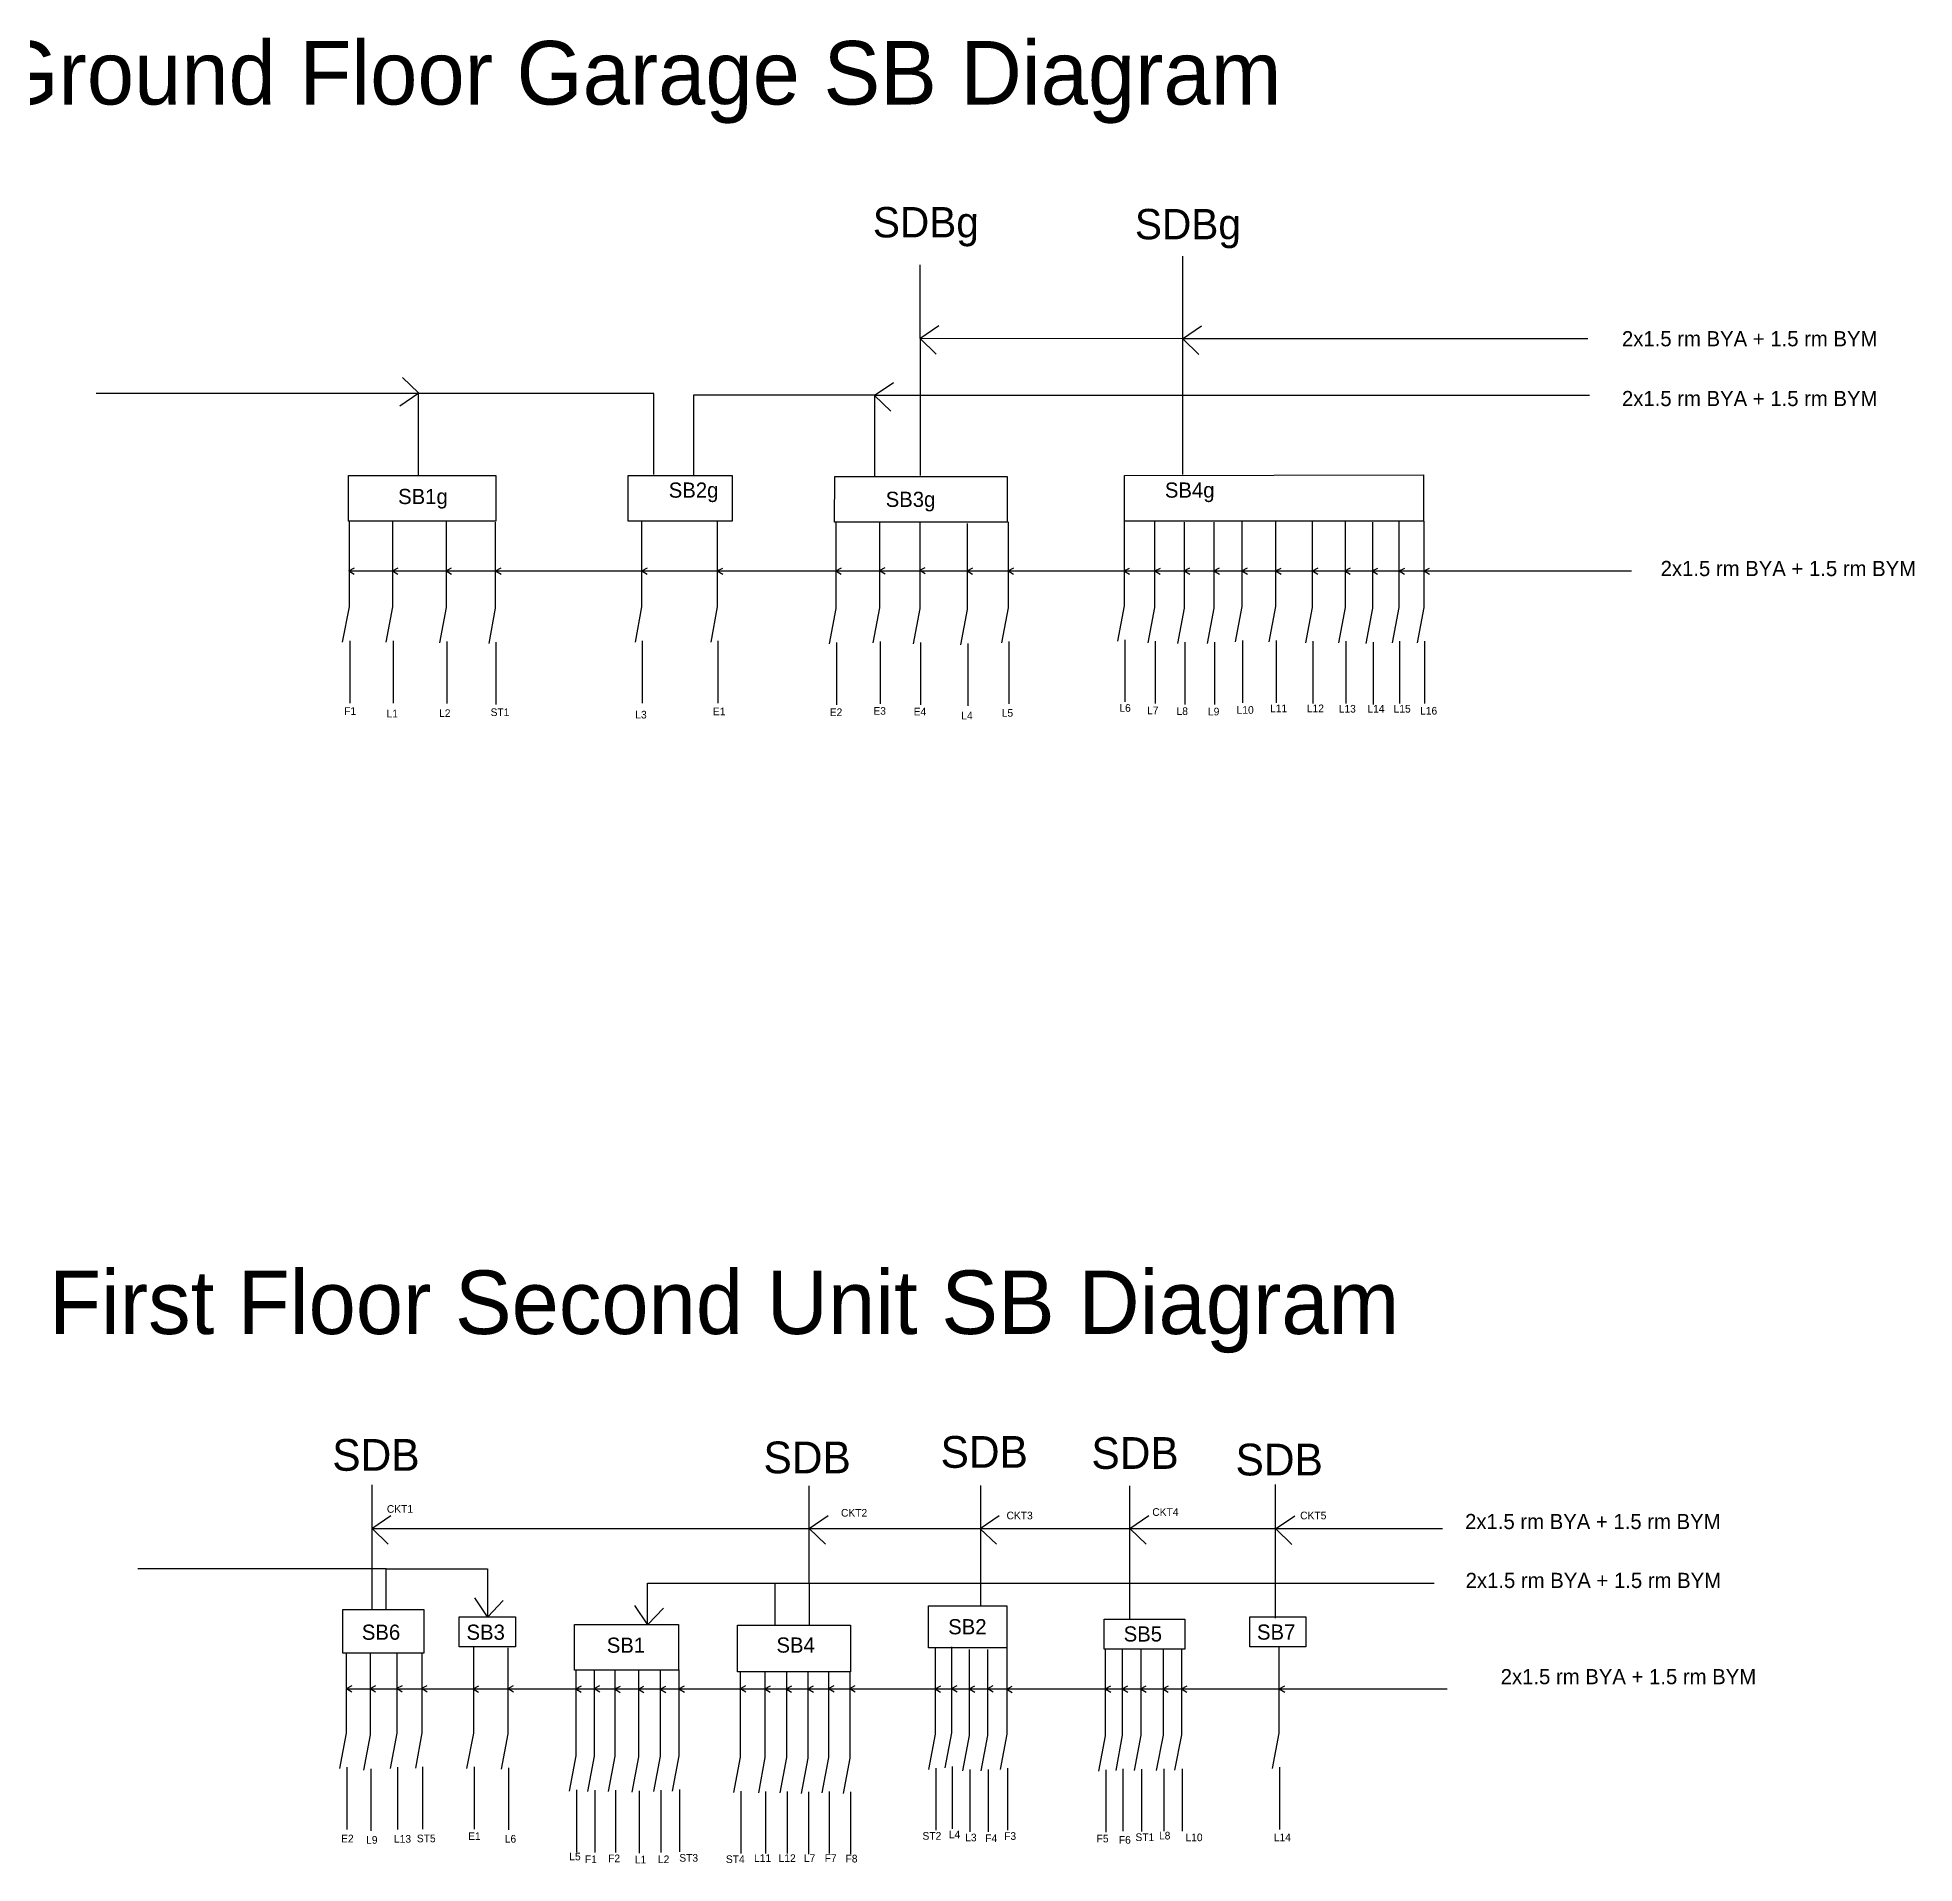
# Model space of a CAD drawing. Header units: inches. Extents: x -1380 to -106, y -233 to 422.
# Drawn here: x -1112.5 to -972.3, y 251.5 to 388 of the extents above; entities that cross this region are included whole.
import ezdxf

# ---------------------------------------------------------------- set-up
doc = ezdxf.new("R2010")
doc.units = ezdxf.units.IN
doc.header["$MEASUREMENT"] = 0
doc.layers.add('Fiting and Fixtures', color=17, linetype='Continuous')
doc.layers.add('Fitings and Fixture Texts', color=19, linetype='Continuous')

# ---------------------------------------------------------------- blocks, each defined once
blk = doc.blocks.new('Line with switch')
for p, q in [((-0.08, 0.02), (-0.08, -5.96)), ((-0.08, -5.96), (-0.57, -8.6)), ((-0.03, -8.49), (-0.03, -13.15))]:
    blk.add_line(p, q)
blk = doc.blocks.new('Arrow head')
for p, q in [((-0.05, 0), (1.38, 0.97)), ((-0.03, -0.01), (1.18, -1.17))]:
    blk.add_line(p, q)
blk = doc.blocks.new('Arrow head small')
for q in [(0.42, 0.22), (0.41, -0.25)]:
    blk.add_line((0, 0), q)

msp = doc.modelspace()

# ---------------------------------------------------------------- linework, layer by layer
for p, q in [((-1026.96, 371.63), (-1026.96, 355.32)), ((-1046.55, 365.49), (-1046.55, 355.25)), ((-1026.96, 365.49), (-996.67, 365.49)), ((-1084.07, 361.37), (-1108.11, 361.37)), ((-1066.45, 361.37), (-1084.07, 361.37)), ((-1084.07, 361.37), (-1084.07, 355.26)), ((-1066.45, 355.32), (-1066.45, 361.37)), ((-1049.94, 361.24), (-1063.49, 361.24)), ((-1063.49, 361.24), (-1063.49, 355.26)), ((-1049.94, 355.19), (-1049.94, 361.24)), ((-1049.94, 361.24), (-996.55, 361.24)), ((-1089.23, 351.85), (-1089.23, 345.42)), ((-1085.98, 351.84), (-1085.98, 345.42)), ((-1081.97, 351.81), (-1081.97, 345.38)), ((-1078.3, 351.76), (-1078.3, 345.33)), ((-1067.37, 351.85), (-1067.37, 345.42)), ((-1061.71, 351.85), (-1061.71, 345.42)), ((-1052.86, 351.72), (-1052.86, 345.3)), ((-1049.59, 351.79), (-1049.59, 345.36)), ((-1046.59, 351.72), (-1046.59, 345.3)), ((-1043.05, 351.66), (-1043.05, 345.23)), ((-1039.98, 351.79), (-1039.98, 345.36)), ((-1031.32, 351.93), (-1031.32, 345.5)), ((-1029.05, 351.82), (-1029.05, 345.39)), ((-1026.83, 351.76), (-1026.83, 345.33)), ((-1024.61, 351.76), (-1024.61, 345.33)), ((-1022.51, 351.87), (-1022.51, 345.45)), ((-1020, 351.87), (-1020, 345.45)), ((-1017.26, 351.82), (-1017.26, 345.39)), ((-1014.81, 351.82), (-1014.81, 345.39)), ((-1012.77, 351.76), (-1012.77, 345.33)), ((-1010.78, 351.82), (-1010.78, 345.39)), ((-1008.92, 351.82), (-1008.92, 345.39)), ((-1089.24, 348.12), (-993.4, 348.12)), ((-1089.23, 345.42), (-1089.73, 342.78)), ((-1085.98, 345.42), (-1086.48, 342.78)), ((-1081.97, 345.38), (-1082.47, 342.74)), ((-1078.3, 345.33), (-1078.79, 342.69)), ((-1067.37, 345.42), (-1067.86, 342.79)), ((-1061.71, 345.42), (-1062.2, 342.79)), ((-1052.86, 345.3), (-1053.36, 342.66)), ((-1049.59, 345.36), (-1050.09, 342.73)), ((-1046.59, 345.3), (-1047.08, 342.66)), ((-1043.05, 345.23), (-1043.55, 342.59)), ((-1039.98, 345.36), (-1040.48, 342.73)), ((-1031.32, 345.5), (-1031.82, 342.87)), ((-1029.05, 345.39), (-1029.54, 342.75)), ((-1026.83, 345.33), (-1027.32, 342.69)), ((-1024.61, 345.33), (-1025.11, 342.69)), ((-1022.51, 345.45), (-1023.01, 342.81)), ((-1020, 345.45), (-1020.5, 342.81)), ((-1017.26, 345.39), (-1017.76, 342.75)), ((-1014.81, 345.39), (-1015.3, 342.75)), ((-1012.77, 345.33), (-1013.26, 342.69)), ((-1010.78, 345.39), (-1011.28, 342.75)), ((-1008.92, 345.39), (-1009.41, 342.75)), ((-1089.18, 342.89), (-1089.18, 338.23)), ((-1085.93, 342.88), (-1085.93, 338.23)), ((-1081.92, 342.85), (-1081.92, 338.2)), ((-1078.25, 342.8), (-1078.25, 338.14)), ((-1067.32, 342.89), (-1067.32, 338.24)), ((-1061.66, 342.89), (-1061.66, 338.24)), ((-1052.81, 342.76), (-1052.81, 338.11)), ((-1049.54, 342.83), (-1049.54, 338.18)), ((-1046.54, 342.76), (-1046.54, 338.11)), ((-1043, 342.7), (-1043, 338.04)), ((-1039.93, 342.83), (-1039.93, 338.18)), ((-1031.27, 342.97), (-1031.27, 338.32)), ((-1029, 342.86), (-1029, 338.2)), ((-1026.78, 342.8), (-1026.78, 338.14)), ((-1024.56, 342.8), (-1024.56, 338.14)), ((-1022.46, 342.91), (-1022.46, 338.26)), ((-1019.95, 342.91), (-1019.95, 338.26)), ((-1017.21, 342.86), (-1017.21, 338.2)), ((-1014.76, 342.86), (-1014.76, 338.2)), ((-1012.72, 342.8), (-1012.72, 338.14)), ((-1010.73, 342.86), (-1010.73, 338.2)), ((-1008.87, 342.86), (-1008.87, 338.2)), ((-1087.52, 279.82), (-1087.52, 270.51)), ((-1054.85, 272.49), (-1054.85, 279.76)), ((-1042.05, 279.78), (-1042.05, 270.79)), ((-1030.92, 279.74), (-1030.92, 269.81)), ((-1020.04, 279.85), (-1020.04, 269.86)), ((-1087.52, 276.56), (-1007.52, 276.56)), ((-1042.07, 276.56), (-1040.64, 277.53)), ((-1042.06, 276.55), (-1040.84, 275.4)), ((-1030.89, 276.56), (-1029.46, 277.54)), ((-1030.87, 276.55), (-1029.66, 275.4)), ((-1020, 276.54), (-1018.57, 277.51)), ((-1019.99, 276.53), (-1018.78, 275.37)), ((-1086.45, 273.56), (-1105.01, 273.56)), ((-1086.45, 270.51), (-1086.45, 273.56)), ((-1086.45, 273.56), (-1078.87, 273.56)), ((-1078.87, 273.56), (-1078.87, 269.93)), ((-1066.92, 269.45), (-1066.92, 272.49)), ((-1066.92, 272.49), (-1057.42, 272.49)), ((-1057.42, 272.49), (-1057.42, 269.28)), ((-1057.42, 272.49), (-1008.15, 272.49)), ((-1054.85, 272.49), (-1054.85, 269.33)), ((-1089.44, 267.23), (-1089.44, 261.26)), ((-1087.66, 267.23), (-1087.66, 261.14)), ((-1079.94, 267.71), (-1079.94, 261.28)), ((-1077.37, 267.65), (-1077.37, 261.23)), ((-1045.44, 267.62), (-1045.44, 261.19)), ((-1044.21, 267.73), (-1044.21, 261.3)), ((-1042.89, 267.51), (-1042.89, 261.09)), ((-1041.52, 267.51), (-1041.52, 261.09)), ((-1040.09, 267.62), (-1040.09, 261.19)), ((-1032.73, 267.49), (-1032.73, 261.06)), ((-1031.45, 267.56), (-1031.45, 261.13)), ((-1030.07, 267.55), (-1030.07, 261.12)), ((-1028.41, 267.56), (-1028.41, 261.13)), ((-1027.04, 267.57), (-1027.04, 261.14)), ((-1019.75, 267.69), (-1019.75, 261.26)), ((-1072.29, 266), (-1072.29, 259.57)), ((-1070.91, 265.96), (-1070.91, 259.54)), ((-1069.37, 265.96), (-1069.37, 259.54)), ((-1067.61, 265.92), (-1067.61, 259.49)), ((-1065.98, 265.96), (-1065.98, 259.54)), ((-1064.59, 266.01), (-1064.59, 259.58)), ((-1060, 265.9), (-1060, 259.47)), ((-1058.15, 265.88), (-1058.15, 259.45)), ((-1056.55, 265.88), (-1056.55, 259.45)), ((-1054.96, 265.84), (-1054.96, 259.41)), ((-1053.41, 265.88), (-1053.41, 259.45)), ((-1051.81, 265.84), (-1051.81, 259.41)), ((-1089.44, 264.58), (-1007.19, 264.58)), ((-1089.44, 261.26), (-1089.93, 258.62)), ((-1087.66, 261.14), (-1088.15, 258.51)), ((-1079.94, 261.28), (-1080.44, 258.64)), ((-1077.37, 261.23), (-1077.86, 258.59)), ((-1045.44, 261.19), (-1045.93, 258.56)), ((-1044.21, 261.3), (-1044.71, 258.67)), ((-1042.89, 261.09), (-1043.39, 258.45)), ((-1041.52, 261.09), (-1042.01, 258.45)), ((-1040.09, 261.19), (-1040.58, 258.56)), ((-1032.73, 261.06), (-1033.23, 258.42)), ((-1031.45, 261.13), (-1031.94, 258.49)), ((-1030.07, 261.12), (-1030.56, 258.48)), ((-1028.41, 261.13), (-1028.91, 258.49)), ((-1027.04, 261.14), (-1027.54, 258.5)), ((-1019.75, 261.26), (-1020.25, 258.62)), ((-1072.29, 259.57), (-1072.79, 256.93)), ((-1070.91, 259.54), (-1071.4, 256.9)), ((-1069.37, 259.54), (-1069.87, 256.9)), ((-1067.61, 259.49), (-1068.1, 256.85)), ((-1065.98, 259.54), (-1066.48, 256.9)), ((-1064.59, 259.58), (-1065.08, 256.94)), ((-1060, 259.47), (-1060.5, 256.84)), ((-1058.15, 259.45), (-1058.64, 256.82)), ((-1056.55, 259.45), (-1057.05, 256.82)), ((-1053.41, 259.45), (-1053.9, 256.82)), ((-1089.39, 258.72), (-1089.39, 254.07)), ((-1087.61, 258.61), (-1087.61, 253.96)), ((-1079.89, 258.75), (-1079.89, 254.09)), ((-1077.32, 258.69), (-1077.32, 254.04)), ((-1054.96, 259.41), (-1055.45, 256.77)), ((-1051.81, 259.41), (-1052.31, 256.77)), ((-1045.39, 258.66), (-1045.39, 254.01)), ((-1044.16, 258.77), (-1044.16, 254.12)), ((-1042.84, 258.55), (-1042.84, 253.9)), ((-1041.47, 258.55), (-1041.47, 253.9)), ((-1040.04, 258.66), (-1040.04, 254.01)), ((-1032.68, 258.53), (-1032.68, 253.87)), ((-1031.4, 258.6), (-1031.4, 253.95)), ((-1030.02, 258.59), (-1030.02, 253.93)), ((-1028.36, 258.6), (-1028.36, 253.95)), ((-1026.99, 258.61), (-1026.99, 253.95)), ((-1019.7, 258.73), (-1019.7, 254.07)), ((-1072.24, 257.04), (-1072.24, 252.39)), ((-1070.86, 257), (-1070.86, 252.35)), ((-1069.32, 257), (-1069.32, 252.35)), ((-1067.56, 256.96), (-1067.56, 252.31)), ((-1065.93, 257), (-1065.93, 252.35)), ((-1064.54, 257.05), (-1064.54, 252.4)), ((-1059.95, 256.94), (-1059.95, 252.29)), ((-1058.1, 256.92), (-1058.1, 252.27)), ((-1056.5, 256.92), (-1056.5, 252.27)), ((-1054.91, 256.88), (-1054.91, 252.22)), ((-1053.36, 256.92), (-1053.36, 252.27)), ((-1051.76, 256.88), (-1051.76, 252.22))]:
    msp.add_line(p, q)
for points in [[(-1089.28, 355.25), (-1078.26, 355.25), (-1078.26, 351.84), (-1089.28, 351.84)], [(-1068.37, 355.24), (-1060.59, 355.24), (-1060.59, 351.82), (-1068.37, 351.82)], [(-1052.94, 355.18), (-1040.05, 355.18), (-1040.05, 351.76), (-1052.95, 351.76)], [(-1031.29, 355.24), (-1008.96, 355.29), (-1008.95, 351.82), (-1031.29, 351.82)], [(-1045.93, 270.79), (-1040.09, 270.79), (-1040.09, 267.64), (-1045.93, 267.64)], [(-1089.68, 270.5), (-1083.63, 270.5), (-1083.63, 267.24), (-1089.68, 267.24)], [(-1080.99, 269.97), (-1076.8, 269.97), (-1076.8, 267.71), (-1080.99, 267.71)], [(-1072.38, 269.39), (-1064.6, 269.39), (-1064.6, 265.97), (-1072.38, 265.97)], [(-1060.2, 269.33), (-1051.76, 269.33), (-1051.76, 265.86), (-1060.2, 265.86)], [(-1032.81, 269.8), (-1026.78, 269.8), (-1026.77, 267.54), (-1032.81, 267.54)], [(-1021.93, 269.97), (-1017.75, 269.97), (-1017.75, 267.71), (-1021.93, 267.71)]]:
    msp.add_lwpolyline(points, close=True)
at = {"layer": 'Fiting and Fixtures'}
for p, q in [((-1046.55, 365.49), (-1046.55, 370.99)), ((-1026.95, 365.45), (-1046.55, 365.49))]:
    msp.add_line(p, q, dxfattribs=at)

# ---------------------------------------------------------------- block references
for name, p in [('Arrow head', (-1046.53, 365.49)), ('Arrow head', (-1026.91, 365.46)), ('Arrow head', (-1049.93, 361.23)), ('Arrow head small', (-1089.25, 348.12)), ('Arrow head small', (-1085.98, 348.12)), ('Arrow head small', (-1081.98, 348.12)), ('Arrow head small', (-1078.28, 348.13)), ('Arrow head small', (-1067.35, 348.12)), ('Arrow head small', (-1061.72, 348.11)), ('Arrow head small', (-1052.86, 348.12)), ('Arrow head small', (-1049.59, 348.14)), ('Arrow head small', (-1046.59, 348.16)), ('Arrow head small', (-1043.05, 348.13)), ('Arrow head small', (-1039.98, 348.13)), ('Arrow head small', (-1031.33, 348.11)), ('Arrow head small', (-1029.03, 348.11)), ('Arrow head small', (-1026.82, 348.13)), ('Arrow head small', (-1024.61, 348.13)), ('Arrow head small', (-1022.52, 348.13)), ('Arrow head small', (-1020, 348.11)), ('Arrow head small', (-1017.25, 348.13)), ('Arrow head small', (-1014.83, 348.13)), ('Arrow head small', (-1012.79, 348.11)), ('Arrow head small', (-1010.77, 348.11)), ('Arrow head small', (-1008.91, 348.11)), ('Arrow head', (-1087.48, 276.57)), ('Arrow head', (-1054.81, 276.57)), ('Line with switch', (-1085.58, 267.22)), ('Line with switch', (-1083.7, 267.25)), ('Arrow head small', (-1089.42, 264.6)), ('Arrow head small', (-1087.65, 264.6)), ('Arrow head small', (-1085.66, 264.62)), ('Arrow head small', (-1083.8, 264.62)), ('Arrow head small', (-1079.96, 264.58)), ('Arrow head small', (-1077.35, 264.6)), ('Arrow head small', (-1072.29, 264.59)), ('Arrow head small', (-1070.91, 264.61)), ('Arrow head small', (-1069.37, 264.57)), ('Arrow head small', (-1067.61, 264.55)), ('Arrow head small', (-1065.98, 264.55)), ('Arrow head small', (-1064.58, 264.59)), ('Arrow head small', (-1059.99, 264.61)), ('Arrow head small', (-1058.16, 264.58)), ('Arrow head small', (-1056.57, 264.58)), ('Arrow head small', (-1054.94, 264.58)), ('Arrow head small', (-1053.4, 264.61)), ('Arrow head small', (-1051.82, 264.61)), ('Arrow head small', (-1045.44, 264.58)), ('Arrow head small', (-1044.21, 264.6)), ('Arrow head small', (-1042.89, 264.58)), ('Arrow head small', (-1041.51, 264.6)), ('Arrow head small', (-1040.09, 264.56)), ('Arrow head small', (-1032.73, 264.58)), ('Arrow head small', (-1031.45, 264.59)), ('Arrow head small', (-1030.08, 264.58)), ('Arrow head small', (-1028.43, 264.59)), ('Arrow head small', (-1027.03, 264.58)), ('Arrow head small', (-1019.73, 264.59))]:
    msp.add_blockref(name, p)
for p, rotation in [((-1084.06, 361.4), 180), ((-1078.87, 270), 90), ((-1066.91, 269.42), 90)]:
    msp.add_blockref('Arrow head', p, dxfattribs=dict(rotation=rotation))

# ---------------------------------------------------------------- texts
at = {"attachment_point": 1}
for s, insert, char_height, width in [('Ground Floor Garage SB Diagram', (-1115.87, 387.71), 4.7466, 353.4069), ('SDBg', (-1050.09, 375.3), 2.268, 168.8677), ('SDBg', (-1030.51, 375.16), 2.268, 168.8677), ('2x1.5 rm BYA + 1.5 rm BYM', (-994.12, 366.03), 1.134, 84.4338), ('2x1.5 rm BYA + 1.5 rm BYM', (-994.12, 361.56), 1.134, 84.4338), ('SB1g', (-1085.56, 354.24), 1.134, 84.4338), ('SB2g', (-1065.34, 354.72), 1.134, 84.4338), ('SB3g', (-1049.13, 354.03), 1.134, 84.4338), ('SB4g', (-1028.27, 354.72), 1.134, 84.4338), ('2x1.5 rm BYA + 1.5 rm BYM', (-991.23, 348.86), 1.134, 84.4338), ('First Floor Second Unit SB Diagram', (-1111.64, 295.84), 4.7466, 353.4069), ('SDB', (-1090.48, 283.25), 2.373, 176.7034), ('SDB', (-1045.03, 283.47), 2.373, 176.7034), ('SDB', (-1033.76, 283.39), 2.373, 176.7034), ('SDB', (-1058.26, 283.06), 2.373, 176.7034), ('SDB', (-1022.99, 282.9), 2.373, 176.7034), ('2x1.5 rm BYA + 1.5 rm BYM', (-1005.84, 277.65), 1.134, 84.4338), ('2x1.5 rm BYA + 1.5 rm BYM', (-1005.8, 273.25), 1.134, 84.4338), ('SB6', (-1088.27, 269.38), 1.134, 84.4338), ('SB3', (-1080.45, 269.38), 1.134, 84.4338), ('SB2', (-1044.46, 269.79), 1.134, 84.4338), ('SB5', (-1031.35, 269.25), 1.134, 84.4338), ('SB7', (-1021.39, 269.39), 1.134, 84.4338), ('SB1', (-1069.97, 268.41), 1.134, 84.4338), ('SB4', (-1057.29, 268.42), 1.134, 84.4338), ('2x1.5 rm BYA + 1.5 rm BYM', (-1003.18, 266.06), 1.134, 84.4338)]:
    msp.add_mtext(s, dxfattribs=dict(at, insert=insert, char_height=char_height, width=width))
at = {"layer": 'Fitings and Fixture Texts', "char_height": 0.572, "width": 1.2419, "attachment_point": 1}
for s, insert in [('L6', (-1031.67, 338.16)), ('L7', (-1029.6, 337.98)), ('L10', (-1022.91, 338.01)), ('L11', (-1020.41, 338.13)), ('L12', (-1017.66, 338.13)), ('L13', (-1015.28, 338.1)), ('L14', (-1013.14, 338.1)), ('L15', (-1011.18, 338.1)), ('F1', (-1089.59, 337.93)), ('L1', (-1086.42, 337.74)), ('L2', (-1082.5, 337.77)), ('ST1', (-1078.65, 337.84)), ('L3', (-1067.84, 337.66)), ('E1', (-1062.04, 337.9)), ('E2', (-1053.31, 337.84)), ('E3', (-1050.05, 337.94)), ('E4', (-1047.04, 337.89)), ('L4', (-1043.48, 337.59)), ('L5', (-1040.46, 337.79)), ('L8', (-1027.4, 337.92)), ('L9', (-1025.05, 337.89)), ('L16', (-1009.2, 337.95)), ('CKT1', (-1086.4, 278.31)), ('CKT2', (-1052.47, 278.02)), ('CKT3', (-1040.1, 277.82)), ('CKT4', (-1029.21, 278.08)), ('CKT5', (-1018.16, 277.82)), ('E1', (-1080.33, 253.86)), ('ST2', (-1046.38, 253.88)), ('L4', (-1044.41, 253.99)), ('F3', (-1040.28, 253.87)), ('L8', (-1028.71, 253.9)), ('E2', (-1089.82, 253.68)), ('L9', (-1087.95, 253.58)), ('L13', (-1085.87, 253.66)), ('ST5', (-1084.16, 253.69)), ('L6', (-1077.59, 253.66)), ('L3', (-1043.19, 253.76)), ('F4', (-1041.69, 253.7)), ('F5', (-1033.37, 253.68)), ('F6', (-1031.71, 253.58)), ('ST1', (-1030.47, 253.78)), ('L10', (-1026.73, 253.77)), ('L14', (-1020.13, 253.77)), ('L5', (-1072.77, 252.34)), ('F1', (-1071.6, 252.13)), ('F2', (-1069.87, 252.2)), ('L1', (-1067.87, 252.11)), ('L2', (-1066.15, 252.13)), ('ST3', (-1064.55, 252.24)), ('ST4', (-1061.07, 252.14)), ('L11', (-1058.97, 252.22)), ('L12', (-1057.13, 252.22)), ('L7', (-1055.24, 252.22)), ('F7', (-1053.69, 252.22)), ('F8', (-1052.13, 252.18))]:
    msp.add_mtext(s, dxfattribs=dict(at, insert=insert))

doc.saveas('drawing.dxf')
